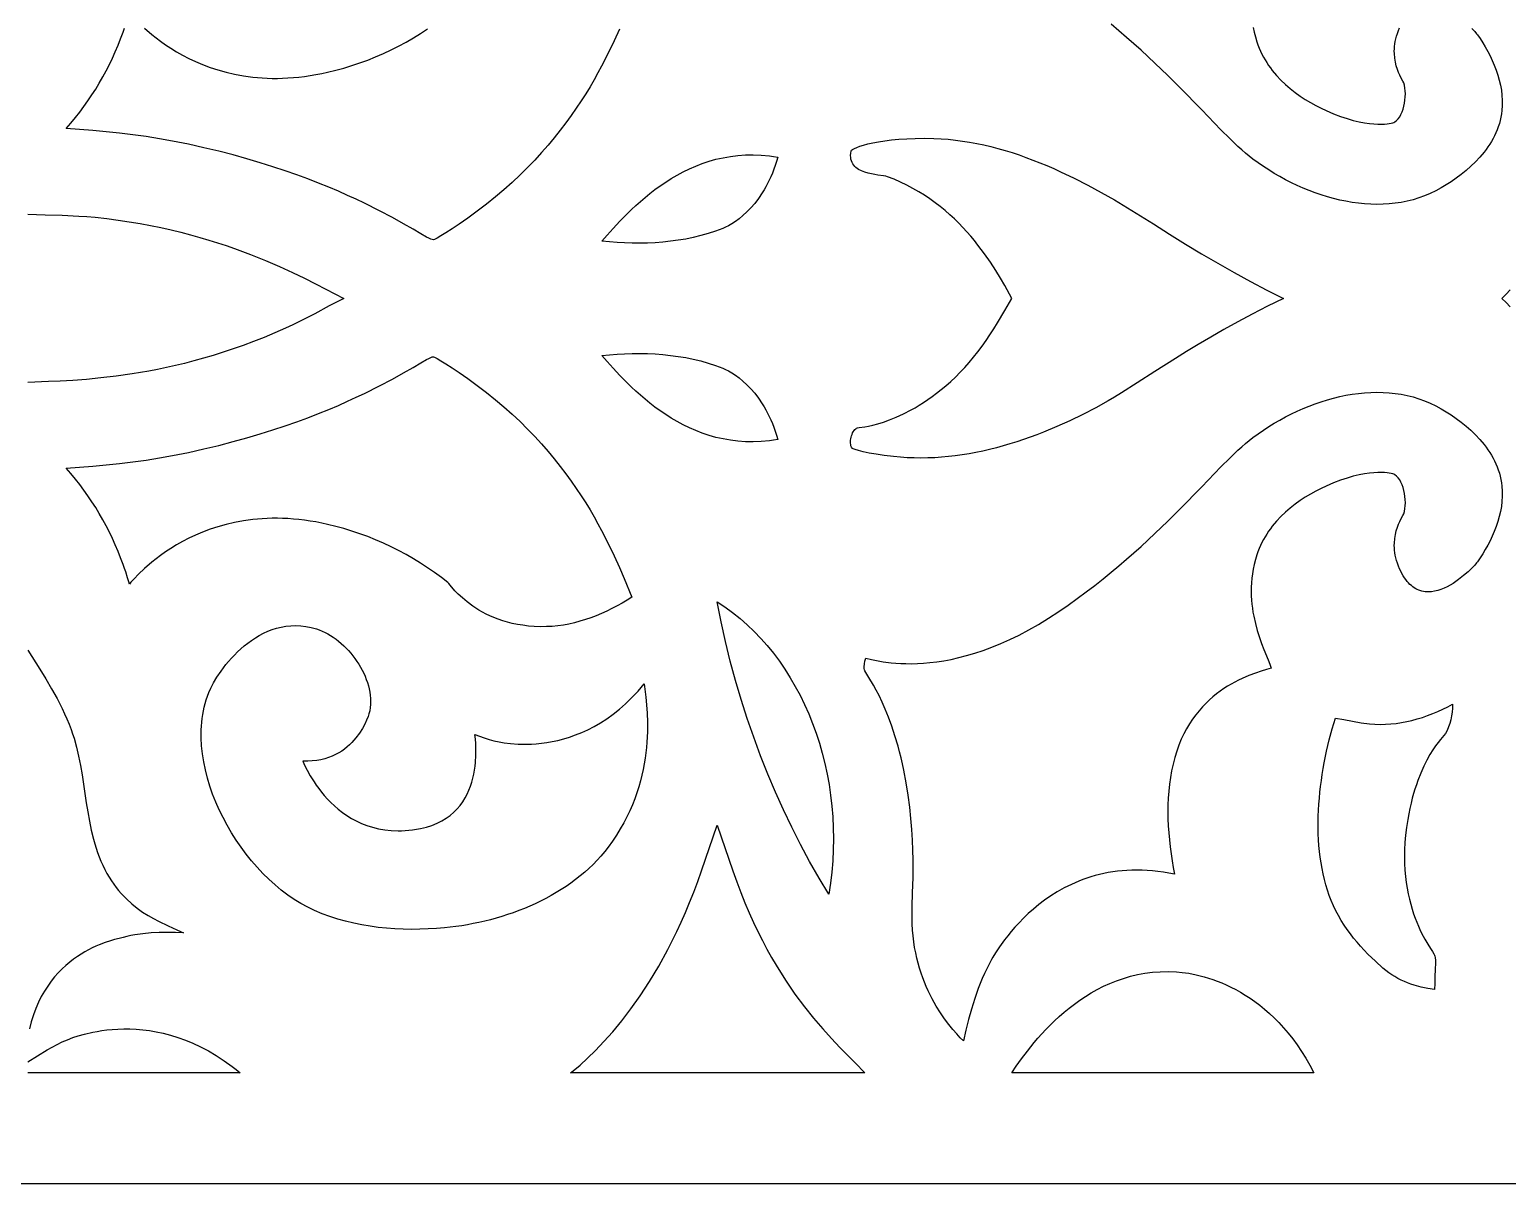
# Model space of a CAD drawing. Extents: x -375 to 375, y -1025 to 1025.
# Drawn here: x -197.4 to -130.6, y -940 to -887.9 of the extents above; entities that cross this region are included whole.
import ezdxf

# ---------------------------------------------------------------- set-up
doc = ezdxf.new("R2010")
doc.units = 0
doc.layers.add('LAYER_1', color=18, linetype='CONTINUOUS')
doc.layers.add('LAYER_2', color=174, linetype='CONTINUOUS')

msp = doc.modelspace()

# ---------------------------------------------------------------- linework, layer by layer
at = {"layer": 'LAYER_1'}
for points in [[(-170.708, -887.83), (-170.946, -888.358), (-171.214, -888.918), (-171.516, -889.508), (-171.681, -889.812), (-171.855, -890.123), (-172.04, -890.438), (-172.236, -890.758), (-172.442, -891.081), (-172.66, -891.409), (-172.89, -891.739), (-173.132, -892.072), (-173.387, -892.407), (-173.655, -892.743), (-173.936, -893.08), (-174.231, -893.417), (-174.541, -893.755), (-174.865, -894.091), (-175.204, -894.426), (-175.559, -894.76), (-175.93, -895.091), (-176.317, -895.419), (-176.721, -895.744), (-177.142, -896.065), (-177.569, -896.376), (-177.948, -896.642), (-178.276, -896.864), (-178.553, -897.043), (-178.777, -897.181), (-178.947, -897.277), (-179.062, -897.335), (-179.12, -897.355), (-179.169, -897.348), (-179.236, -897.325), (-179.322, -897.285), (-179.426, -897.231), (-179.693, -897.081), (-180.038, -896.88), (-180.463, -896.635), (-180.97, -896.353), (-181.56, -896.039), (-182.235, -895.702), (-182.605, -895.525), (-182.997, -895.346), (-183.411, -895.163), (-183.847, -894.978), (-184.306, -894.792), (-184.788, -894.606), (-185.293, -894.42), (-185.821, -894.235), (-186.372, -894.052), (-186.947, -893.871), (-187.546, -893.695), (-188.168, -893.522), (-188.815, -893.355), (-189.487, -893.194), (-190.183, -893.04), (-190.904, -892.893), (-191.499, -892.785), (-192.097, -892.69), (-192.696, -892.606), (-193.297, -892.534), (-193.899, -892.47), (-194.501, -892.414), (-195.105, -892.364), (-195.708, -892.32), (-195.5, -892.079), (-195.297, -891.834), (-195.101, -891.584), (-194.911, -891.329), (-194.727, -891.071), (-194.55, -890.807), (-194.379, -890.54), (-194.214, -890.269), (-194.056, -889.994), (-193.905, -889.714), (-193.76, -889.432), (-193.622, -889.146), (-193.491, -888.856), (-193.367, -888.563), (-193.25, -888.267), (-193.14, -887.968), (-193.073, -887.794)], [(-192.175, -887.784), (-191.843, -888.073), (-191.653, -888.225), (-191.446, -888.381), (-191.224, -888.539), (-190.985, -888.697), (-190.73, -888.854), (-190.459, -889.008), (-190.171, -889.158), (-189.868, -889.302), (-189.548, -889.437), (-189.211, -889.564), (-188.858, -889.68), (-188.489, -889.783), (-188.104, -889.873), (-187.702, -889.946), (-187.284, -890.003), (-186.849, -890.041), (-186.626, -890.052), (-186.398, -890.058), (-186.167, -890.059), (-185.931, -890.053), (-185.691, -890.042), (-185.447, -890.025), (-185.199, -890.002), (-184.946, -889.972), (-184.69, -889.936), (-184.429, -889.892), (-184.165, -889.842), (-183.896, -889.784), (-183.529, -889.695), (-183.164, -889.595), (-182.801, -889.484), (-182.441, -889.363), (-182.084, -889.231), (-181.729, -889.089), (-181.379, -888.937), (-181.033, -888.776), (-180.691, -888.604), (-180.354, -888.423), (-180.023, -888.233), (-179.697, -888.034), (-179.378, -887.827)], [(-132.194, -887.807), (-132.064, -887.942), (-131.976, -888.04), (-131.936, -888.089), (-131.816, -888.265), (-131.697, -888.45), (-131.583, -888.641), (-131.472, -888.839), (-131.367, -889.044), (-131.268, -889.254), (-131.176, -889.468), (-131.092, -889.687), (-131.017, -889.909), (-130.953, -890.134), (-130.899, -890.362), (-130.857, -890.591), (-130.829, -890.821), (-130.814, -891.052), (-130.814, -891.283), (-130.83, -891.513), (-130.85, -891.665), (-130.876, -891.814), (-130.91, -891.961), (-130.949, -892.104), (-130.995, -892.245), (-131.046, -892.384), (-131.104, -892.52), (-131.166, -892.653), (-131.233, -892.783), (-131.306, -892.911), (-131.382, -893.035), (-131.463, -893.157), (-131.548, -893.277), (-131.637, -893.393), (-131.825, -893.618), (-132.024, -893.832), (-132.233, -894.034), (-132.45, -894.226), (-132.672, -894.405), (-132.897, -894.574), (-133.124, -894.731), (-133.35, -894.876), (-133.573, -895.01), (-133.819, -895.144), (-134.07, -895.265), (-134.325, -895.371), (-134.584, -895.463), (-134.847, -895.542), (-135.113, -895.609), (-135.382, -895.662), (-135.654, -895.703), (-135.928, -895.731), (-136.204, -895.748), (-136.481, -895.754), (-136.76, -895.748), (-137.039, -895.73), (-137.32, -895.703), (-137.6, -895.665), (-137.881, -895.616), (-138.161, -895.558), (-138.44, -895.49), (-138.718, -895.414), (-138.995, -895.328), (-139.27, -895.233), (-139.543, -895.13), (-139.814, -895.019), (-140.082, -894.901), (-140.347, -894.774), (-140.608, -894.641), (-140.866, -894.501), (-141.119, -894.354), (-141.368, -894.2), (-141.613, -894.041), (-141.852, -893.876), (-142.086, -893.705), (-142.247, -893.58), (-142.413, -893.442), (-142.585, -893.292), (-142.762, -893.131), (-143.132, -892.775), (-143.528, -892.379), (-144.4, -891.481), (-145.391, -890.466), (-145.937, -889.924), (-146.518, -889.365), (-147.137, -888.791), (-147.461, -888.5), (-147.794, -888.207), (-148.139, -887.913), (-148.493, -887.617)], [(-142.073, -887.764), (-142.028, -887.975), (-141.973, -888.189), (-141.908, -888.405), (-141.858, -888.55), (-141.803, -888.691), (-141.744, -888.829), (-141.679, -888.964), (-141.611, -889.095), (-141.538, -889.224), (-141.461, -889.349), (-141.38, -889.471), (-141.296, -889.589), (-141.208, -889.705), (-141.023, -889.927), (-140.826, -890.137), (-140.618, -890.335), (-140.403, -890.521), (-140.179, -890.696), (-139.951, -890.86), (-139.717, -891.012), (-139.482, -891.154), (-139.244, -891.285), (-139.007, -891.406), (-138.772, -891.517), (-138.44, -891.66), (-138.125, -891.779), (-137.827, -891.877), (-137.548, -891.956), (-137.287, -892.017), (-137.045, -892.063), (-136.822, -892.095), (-136.619, -892.116), (-136.437, -892.126), (-136.275, -892.128), (-136.133, -892.123), (-136.014, -892.114), (-135.84, -892.09), (-135.757, -892.069), (-135.713, -892.049), (-135.67, -892.025), (-135.59, -891.963), (-135.517, -891.884), (-135.451, -891.791), (-135.393, -891.686), (-135.341, -891.571), (-135.298, -891.446), (-135.261, -891.315), (-135.233, -891.179), (-135.213, -891.041), (-135.201, -890.901), (-135.197, -890.762), (-135.201, -890.626), (-135.214, -890.495), (-135.236, -890.371), (-135.267, -890.255), (-135.308, -890.182), (-135.394, -890.027), (-135.447, -889.921), (-135.502, -889.796), (-135.555, -889.655), (-135.604, -889.498), (-135.645, -889.326), (-135.676, -889.14), (-135.693, -888.94), (-135.695, -888.835), (-135.693, -888.728), (-135.685, -888.618), (-135.673, -888.505), (-135.654, -888.389), (-135.629, -888.271), (-135.597, -888.15), (-135.558, -888.027), (-135.512, -887.902), (-135.458, -887.775)], [(-197.448, -896.196), (-196.657, -896.224), (-195.892, -896.247), (-195.145, -896.281), (-194.776, -896.305), (-194.408, -896.338), (-193.882, -896.397), (-193.368, -896.464), (-192.865, -896.539), (-192.375, -896.621), (-191.896, -896.71), (-191.428, -896.806), (-190.973, -896.908), (-190.529, -897.015), (-190.096, -897.127), (-189.675, -897.244), (-189.265, -897.365), (-188.867, -897.489), (-188.479, -897.617), (-188.103, -897.747), (-187.738, -897.88), (-187.384, -898.014), (-186.709, -898.285), (-186.077, -898.558), (-185.489, -898.827), (-184.942, -899.09), (-184.438, -899.343), (-183.975, -899.581), (-183.171, -900), (-183.826, -900.345), (-184.478, -900.694), (-185.135, -901.035), (-185.467, -901.198), (-185.802, -901.353), (-186.288, -901.566), (-186.767, -901.766), (-187.241, -901.953), (-187.707, -902.127), (-188.167, -902.289), (-188.62, -902.44), (-189.066, -902.58), (-189.505, -902.71), (-189.936, -902.829), (-190.36, -902.939), (-190.776, -903.039), (-191.184, -903.131), (-191.585, -903.214), (-191.977, -903.289), (-192.36, -903.357), (-192.735, -903.418), (-193.46, -903.52), (-194.148, -903.6), (-194.798, -903.661), (-195.41, -903.706), (-195.983, -903.739), (-196.514, -903.764), (-197.448, -903.804)], [(-130.453, -900.383), (-130.643, -900.189), (-130.837, -900), (-130.643, -899.81), (-130.453, -899.616)], [(-197.448, -915.905), (-196.896, -916.765), (-196.627, -917.2), (-196.368, -917.641), (-196.121, -918.088), (-195.891, -918.543), (-195.782, -918.774), (-195.679, -919.007), (-195.582, -919.243), (-195.491, -919.481), (-195.422, -919.678), (-195.358, -919.878), (-195.245, -920.283), (-195.15, -920.693), (-195.067, -921.109), (-194.995, -921.528), (-194.929, -921.949), (-194.803, -922.792), (-194.737, -923.212), (-194.663, -923.628), (-194.578, -924.04), (-194.479, -924.447), (-194.423, -924.647), (-194.363, -924.846), (-194.297, -925.043), (-194.225, -925.237), (-194.148, -925.429), (-194.063, -925.619), (-193.972, -925.805), (-193.874, -925.989), (-193.774, -926.159), (-193.67, -926.322), (-193.563, -926.476), (-193.453, -926.623), (-193.341, -926.763), (-193.226, -926.895), (-193.109, -927.021), (-192.99, -927.14), (-192.748, -927.36), (-192.503, -927.557), (-192.257, -927.733), (-192.012, -927.889), (-191.771, -928.028), (-191.537, -928.152), (-191.097, -928.361), (-190.712, -928.532), (-190.547, -928.608), (-190.403, -928.68), (-190.77, -928.665), (-191.138, -928.659), (-191.507, -928.663), (-191.875, -928.681), (-192.242, -928.715), (-192.605, -928.766), (-192.786, -928.799), (-192.965, -928.837), (-193.142, -928.88), (-193.319, -928.929), (-193.524, -928.981), (-193.714, -929.034), (-193.951, -929.113), (-194.227, -929.219), (-194.377, -929.284), (-194.534, -929.357), (-194.696, -929.439), (-194.863, -929.531), (-195.033, -929.633), (-195.205, -929.745), (-195.379, -929.868), (-195.554, -930.003), (-195.727, -930.149), (-195.899, -930.308), (-196.068, -930.48), (-196.233, -930.666), (-196.394, -930.865), (-196.548, -931.079), (-196.696, -931.307), (-196.835, -931.551), (-196.966, -931.811), (-197.086, -932.088), (-197.196, -932.381), (-197.293, -932.691), (-197.377, -933.02)], [(-197.448, -934.511), (-197.011, -934.231), (-196.571, -933.962), (-196.348, -933.835), (-196.122, -933.716), (-195.893, -933.606), (-195.659, -933.507), (-195.41, -933.411), (-195.176, -933.334), (-194.877, -933.248), (-194.515, -933.164), (-194.313, -933.126), (-194.097, -933.091), (-193.868, -933.062), (-193.627, -933.039), (-193.373, -933.023), (-193.109, -933.015), (-192.834, -933.018), (-192.549, -933.031), (-192.255, -933.056), (-191.952, -933.094), (-191.641, -933.146), (-191.322, -933.214), (-190.996, -933.299), (-190.664, -933.401), (-190.326, -933.522), (-189.982, -933.664), (-189.635, -933.826), (-189.283, -934.011), (-188.928, -934.22), (-188.57, -934.453), (-188.21, -934.712), (-188.029, -934.851), (-187.848, -934.998), (-197.448, -934.998)]]:
    msp.add_lwpolyline(points, dxfattribs=at)
for points in [[(-157.397, -907.215), (-157.706, -907.204), (-158.016, -907.183), (-158.324, -907.154), (-158.747, -907.102), (-159.117, -907.046), (-159.432, -906.99), (-159.695, -906.935), (-159.903, -906.883), (-160.056, -906.836), (-160.155, -906.798), (-160.184, -906.782), (-160.199, -906.77), (-160.227, -906.723), (-160.247, -906.67), (-160.261, -906.612), (-160.269, -906.549), (-160.27, -906.484), (-160.266, -906.416), (-160.257, -906.348), (-160.242, -906.279), (-160.223, -906.212), (-160.2, -906.147), (-160.173, -906.085), (-160.142, -906.028), (-160.108, -905.976), (-160.072, -905.93), (-160.033, -905.892), (-159.991, -905.863), (-159.95, -905.85), (-159.874, -905.837), (-159.627, -905.8), (-159.457, -905.77), (-159.259, -905.727), (-159.033, -905.67), (-158.78, -905.594), (-158.503, -905.496), (-158.201, -905.374), (-157.877, -905.225), (-157.531, -905.044), (-157.351, -904.942), (-157.165, -904.83), (-156.975, -904.709), (-156.78, -904.579), (-156.581, -904.439), (-156.377, -904.288), (-156.169, -904.126), (-155.958, -903.953), (-155.736, -903.76), (-155.519, -903.557), (-155.308, -903.344), (-155.102, -903.123), (-154.901, -902.893), (-154.705, -902.656), (-154.514, -902.411), (-154.327, -902.161), (-154.144, -901.904), (-153.966, -901.643), (-153.792, -901.377), (-153.621, -901.107), (-153.291, -900.557), (-152.975, -900), (-153.297, -899.424), (-153.49, -899.093), (-153.707, -898.739), (-153.949, -898.367), (-154.216, -897.983), (-154.36, -897.787), (-154.511, -897.59), (-154.669, -897.393), (-154.835, -897.195), (-155.007, -896.997), (-155.188, -896.801), (-155.376, -896.606), (-155.572, -896.414), (-155.776, -896.224), (-155.989, -896.038), (-156.21, -895.856), (-156.439, -895.679), (-156.677, -895.507), (-156.925, -895.341), (-157.181, -895.182), (-157.446, -895.029), (-157.721, -894.885), (-158.005, -894.748), (-158.299, -894.621), (-158.603, -894.504), (-158.678, -894.483), (-158.777, -894.465), (-159.029, -894.429), (-159.173, -894.407), (-159.323, -894.38), (-159.476, -894.344), (-159.627, -894.3), (-159.771, -894.243), (-159.905, -894.172), (-159.966, -894.131), (-160.023, -894.086), (-160.076, -894.036), (-160.123, -893.982), (-160.164, -893.922), (-160.199, -893.857), (-160.227, -893.787), (-160.247, -893.711), (-160.259, -893.629), (-160.263, -893.54), (-160.258, -893.445), (-160.243, -893.343), (-160.236, -893.328), (-160.222, -893.31), (-160.172, -893.271), (-160.091, -893.226), (-159.981, -893.178), (-159.842, -893.127), (-159.675, -893.075), (-159.479, -893.023), (-159.255, -892.972), (-159.004, -892.924), (-158.725, -892.88), (-158.419, -892.842), (-158.087, -892.81), (-157.728, -892.786), (-157.344, -892.771), (-156.934, -892.767), (-156.499, -892.774), (-156.175, -892.79), (-155.851, -892.814), (-155.528, -892.848), (-155.206, -892.89), (-154.885, -892.942), (-154.564, -893.002), (-154.243, -893.069), (-153.924, -893.145), (-153.605, -893.229), (-153.287, -893.32), (-152.97, -893.417), (-152.654, -893.522), (-152.339, -893.633), (-152.024, -893.751), (-151.711, -893.874), (-151.399, -894.004), (-151.088, -894.139), (-150.778, -894.279), (-150.161, -894.574), (-149.549, -894.886), (-148.943, -895.214), (-148.342, -895.556), (-147.747, -895.909), (-147.158, -896.271), (-146.576, -896.64), (-145.856, -897.098), (-145.132, -897.548), (-144.405, -897.988), (-143.674, -898.417), (-142.938, -898.834), (-142.198, -899.238), (-141.454, -899.627), (-140.704, -900), (-141.425, -900.357), (-142.114, -900.713), (-142.77, -901.065), (-143.395, -901.412), (-143.989, -901.753), (-144.553, -902.085), (-145.086, -902.408), (-145.59, -902.72), (-146.511, -903.305), (-147.32, -903.826), (-148.021, -904.272), (-148.333, -904.463), (-148.619, -904.63), (-149.189, -904.944), (-149.767, -905.244), (-150.353, -905.529), (-150.946, -905.796), (-151.544, -906.046), (-151.846, -906.163), (-152.148, -906.275), (-152.452, -906.382), (-152.757, -906.483), (-153.063, -906.579), (-153.37, -906.668), (-153.677, -906.752), (-153.985, -906.829), (-154.294, -906.9), (-154.603, -906.965), (-154.913, -907.022), (-155.223, -907.073), (-155.534, -907.116), (-155.844, -907.152), (-156.155, -907.181), (-156.466, -907.201), (-156.776, -907.214), (-157.087, -907.219)], [(-170.13, -897.505), (-170.476, -897.494), (-170.821, -897.475), (-171.165, -897.448), (-171.507, -897.415), (-171.271, -897.146), (-170.999, -896.841), (-170.691, -896.51), (-170.347, -896.16), (-170.162, -895.981), (-169.968, -895.8), (-169.765, -895.619), (-169.553, -895.439), (-169.333, -895.26), (-169.104, -895.085), (-168.867, -894.913), (-168.621, -894.746), (-168.366, -894.585), (-168.103, -894.432), (-167.832, -894.286), (-167.552, -894.15), (-167.263, -894.024), (-166.967, -893.909), (-166.662, -893.807), (-166.349, -893.718), (-166.028, -893.644), (-165.699, -893.585), (-165.362, -893.543), (-165.016, -893.518), (-164.663, -893.513), (-164.302, -893.527), (-163.933, -893.562), (-163.745, -893.588), (-163.556, -893.619), (-163.61, -893.81), (-163.669, -893.993), (-163.732, -894.17), (-163.798, -894.341), (-163.868, -894.505), (-163.94, -894.663), (-164.016, -894.814), (-164.094, -894.96), (-164.174, -895.099), (-164.256, -895.233), (-164.426, -895.482), (-164.6, -895.709), (-164.777, -895.914), (-164.955, -896.097), (-165.131, -896.26), (-165.304, -896.403), (-165.471, -896.527), (-165.631, -896.632), (-165.781, -896.719), (-165.919, -896.789), (-166.043, -896.843), (-166.372, -896.965), (-166.704, -897.073), (-167.04, -897.167), (-167.377, -897.249), (-167.717, -897.319), (-168.059, -897.377), (-168.402, -897.424), (-168.747, -897.46), (-169.092, -897.485), (-169.438, -897.501), (-169.784, -897.507)], [(-174.564, -914.828), (-174.827, -914.808), (-175.079, -914.777), (-175.321, -914.738), (-175.552, -914.69), (-175.774, -914.634), (-175.986, -914.572), (-176.188, -914.503), (-176.381, -914.429), (-176.564, -914.35), (-176.737, -914.267), (-176.902, -914.181), (-177.058, -914.092), (-177.204, -914.001), (-177.342, -913.908), (-177.592, -913.723), (-177.808, -913.541), (-177.992, -913.369), (-178.144, -913.212), (-178.359, -912.965), (-178.423, -912.887), (-178.46, -912.847), (-178.759, -912.614), (-179.065, -912.389), (-179.378, -912.173), (-179.697, -911.965), (-180.023, -911.766), (-180.354, -911.576), (-180.691, -911.395), (-181.033, -911.224), (-181.379, -911.062), (-181.729, -910.91), (-182.084, -910.768), (-182.441, -910.637), (-182.801, -910.515), (-183.164, -910.405), (-183.529, -910.305), (-183.896, -910.216), (-184.165, -910.158), (-184.429, -910.107), (-184.69, -910.064), (-184.946, -910.027), (-185.199, -909.998), (-185.447, -909.974), (-185.691, -909.957), (-185.931, -909.946), (-186.167, -909.941), (-186.398, -909.941), (-186.626, -909.948), (-186.849, -909.959), (-187.284, -909.997), (-187.702, -910.053), (-188.104, -910.127), (-188.489, -910.216), (-188.858, -910.32), (-189.211, -910.435), (-189.548, -910.562), (-189.868, -910.698), (-190.171, -910.841), (-190.459, -910.991), (-190.73, -911.145), (-190.985, -911.302), (-191.224, -911.46), (-191.446, -911.618), (-191.653, -911.774), (-191.843, -911.927), (-192.175, -912.215), (-192.442, -912.471), (-192.645, -912.681), (-192.784, -912.832), (-192.858, -912.913), (-192.885, -912.815), (-192.935, -912.629), (-193.018, -912.364), (-193.073, -912.206), (-193.14, -912.032), (-193.25, -911.733), (-193.367, -911.437), (-193.491, -911.144), (-193.622, -910.854), (-193.76, -910.568), (-193.905, -910.285), (-194.056, -910.006), (-194.214, -909.731), (-194.379, -909.459), (-194.55, -909.192), (-194.727, -908.929), (-194.911, -908.67), (-195.101, -908.416), (-195.297, -908.166), (-195.5, -907.92), (-195.708, -907.68), (-195.105, -907.635), (-194.501, -907.586), (-193.899, -907.53), (-193.297, -907.466), (-192.696, -907.393), (-192.097, -907.31), (-191.499, -907.215), (-190.904, -907.106), (-190.183, -906.96), (-189.487, -906.805), (-188.815, -906.644), (-188.168, -906.477), (-187.546, -906.305), (-186.947, -906.128), (-186.372, -905.948), (-185.821, -905.765), (-185.293, -905.58), (-184.788, -905.394), (-184.306, -905.207), (-183.847, -905.021), (-183.411, -904.836), (-182.997, -904.654), (-182.605, -904.474), (-182.235, -904.298), (-181.56, -903.96), (-180.97, -903.647), (-180.463, -903.365), (-180.038, -903.12), (-179.693, -902.919), (-179.426, -902.768), (-179.322, -902.714), (-179.236, -902.675), (-179.169, -902.651), (-179.12, -902.644), (-179.062, -902.664), (-178.947, -902.722), (-178.777, -902.819), (-178.553, -902.956), (-178.276, -903.135), (-177.948, -903.357), (-177.569, -903.623), (-177.142, -903.934), (-176.721, -904.255), (-176.317, -904.58), (-175.93, -904.909), (-175.559, -905.24), (-175.204, -905.573), (-174.865, -905.908), (-174.541, -906.245), (-174.231, -906.582), (-173.936, -906.92), (-173.655, -907.257), (-173.387, -907.593), (-173.132, -907.928), (-172.89, -908.26), (-172.66, -908.591), (-172.442, -908.918), (-172.236, -909.242), (-172.04, -909.562), (-171.855, -909.877), (-171.681, -910.187), (-171.516, -910.491), (-171.214, -911.081), (-170.946, -911.642), (-170.708, -912.17), (-170.499, -912.66), (-170.148, -913.51), (-170.367, -913.645), (-170.59, -913.775), (-170.816, -913.901), (-171.047, -914.021), (-171.281, -914.135), (-171.518, -914.242), (-171.758, -914.342), (-172.001, -914.435), (-172.246, -914.52), (-172.494, -914.596), (-172.743, -914.662), (-172.994, -914.719), (-173.246, -914.766), (-173.499, -914.801), (-173.753, -914.825), (-174.008, -914.838), (-174.292, -914.839)], [(-165.016, -906.481), (-165.362, -906.457), (-165.699, -906.415), (-166.028, -906.356), (-166.349, -906.282), (-166.662, -906.193), (-166.967, -906.09), (-167.263, -905.976), (-167.552, -905.85), (-167.832, -905.713), (-168.103, -905.568), (-168.366, -905.414), (-168.621, -905.253), (-168.867, -905.087), (-169.104, -904.915), (-169.333, -904.739), (-169.553, -904.561), (-169.765, -904.381), (-169.968, -904.2), (-170.162, -904.019), (-170.347, -903.84), (-170.691, -903.49), (-170.999, -903.158), (-171.271, -902.854), (-171.507, -902.585), (-171.165, -902.551), (-170.821, -902.525), (-170.476, -902.506), (-170.13, -902.495), (-169.784, -902.492), (-169.438, -902.499), (-169.092, -902.514), (-168.747, -902.54), (-168.402, -902.576), (-168.059, -902.622), (-167.717, -902.68), (-167.377, -902.75), (-167.04, -902.832), (-166.704, -902.927), (-166.372, -903.035), (-166.043, -903.157), (-165.919, -903.21), (-165.781, -903.281), (-165.631, -903.368), (-165.471, -903.473), (-165.304, -903.597), (-165.131, -903.739), (-164.955, -903.902), (-164.777, -904.086), (-164.6, -904.29), (-164.426, -904.517), (-164.256, -904.767), (-164.174, -904.9), (-164.094, -905.04), (-164.016, -905.185), (-163.94, -905.337), (-163.868, -905.495), (-163.798, -905.659), (-163.732, -905.829), (-163.669, -906.006), (-163.61, -906.19), (-163.556, -906.38), (-163.745, -906.411), (-163.933, -906.437), (-164.302, -906.472), (-164.663, -906.487)], [(-155.31, -933.415), (-155.47, -933.242), (-155.643, -933.043), (-155.826, -932.818), (-156.015, -932.567), (-156.207, -932.289), (-156.397, -931.984), (-156.491, -931.821), (-156.584, -931.651), (-156.674, -931.475), (-156.762, -931.292), (-156.847, -931.102), (-156.929, -930.905), (-157.006, -930.701), (-157.08, -930.49), (-157.149, -930.272), (-157.213, -930.047), (-157.272, -929.815), (-157.324, -929.576), (-157.37, -929.33), (-157.409, -929.076), (-157.441, -928.816), (-157.465, -928.548), (-157.481, -928.273), (-157.488, -927.991), (-157.481, -927.481), (-157.462, -926.872), (-157.445, -926.168), (-157.441, -925.781), (-157.443, -925.372), (-157.452, -924.94), (-157.47, -924.486), (-157.498, -924.011), (-157.539, -923.514), (-157.595, -922.997), (-157.666, -922.46), (-157.755, -921.903), (-157.864, -921.326), (-157.924, -921.04), (-157.987, -920.764), (-158.052, -920.5), (-158.12, -920.245), (-158.259, -919.767), (-158.404, -919.329), (-158.55, -918.93), (-158.697, -918.569), (-158.841, -918.244), (-158.98, -917.955), (-159.112, -917.701), (-159.235, -917.48), (-159.443, -917.133), (-159.584, -916.907), (-159.625, -916.836), (-159.641, -916.792), (-159.647, -916.726), (-159.649, -916.659), (-159.64, -916.525), (-159.617, -916.393), (-159.583, -916.265), (-159.327, -916.323), (-159.094, -916.373), (-158.793, -916.425), (-158.428, -916.471), (-158.222, -916.489), (-158.001, -916.503), (-157.765, -916.51), (-157.514, -916.511), (-157.249, -916.504), (-156.97, -916.489), (-156.677, -916.463), (-156.371, -916.426), (-156.052, -916.377), (-155.72, -916.315), (-155.376, -916.238), (-155.02, -916.147), (-154.651, -916.038), (-154.271, -915.913), (-153.88, -915.769), (-153.478, -915.605), (-153.066, -915.421), (-152.643, -915.215), (-152.21, -914.986), (-151.768, -914.734), (-151.316, -914.457), (-150.855, -914.153), (-150.432, -913.861), (-150.022, -913.567), (-149.623, -913.271), (-149.235, -912.975), (-148.859, -912.679), (-148.493, -912.382), (-148.139, -912.087), (-147.794, -911.792), (-147.461, -911.499), (-147.137, -911.208), (-146.518, -910.635), (-145.937, -910.075), (-145.391, -909.534), (-144.4, -908.519), (-143.528, -907.62), (-143.132, -907.224), (-142.762, -906.869), (-142.585, -906.707), (-142.413, -906.557), (-142.247, -906.42), (-142.086, -906.294), (-141.852, -906.124), (-141.613, -905.959), (-141.368, -905.799), (-141.119, -905.646), (-140.866, -905.499), (-140.608, -905.359), (-140.347, -905.225), (-140.082, -905.099), (-139.814, -904.98), (-139.543, -904.869), (-139.27, -904.766), (-138.995, -904.672), (-138.718, -904.586), (-138.44, -904.509), (-138.161, -904.441), (-137.881, -904.383), (-137.6, -904.335), (-137.32, -904.297), (-137.039, -904.269), (-136.76, -904.252), (-136.481, -904.246), (-136.204, -904.251), (-135.928, -904.268), (-135.654, -904.297), (-135.382, -904.338), (-135.113, -904.391), (-134.847, -904.457), (-134.584, -904.536), (-134.325, -904.629), (-134.07, -904.735), (-133.819, -904.855), (-133.573, -904.989), (-133.35, -905.123), (-133.124, -905.269), (-132.897, -905.426), (-132.672, -905.594), (-132.45, -905.774), (-132.233, -905.965), (-132.024, -906.168), (-131.825, -906.381), (-131.637, -906.606), (-131.548, -906.723), (-131.463, -906.842), (-131.382, -906.964), (-131.306, -907.089), (-131.233, -907.217), (-131.166, -907.347), (-131.104, -907.48), (-131.046, -907.616), (-130.995, -907.754), (-130.949, -907.895), (-130.91, -908.039), (-130.876, -908.185), (-130.85, -908.335), (-130.83, -908.486), (-130.814, -908.716), (-130.814, -908.947), (-130.829, -909.178), (-130.857, -909.408), (-130.899, -909.638), (-130.953, -909.865), (-131.017, -910.09), (-131.092, -910.313), (-131.176, -910.531), (-131.268, -910.746), (-131.367, -910.956), (-131.472, -911.16), (-131.583, -911.358), (-131.697, -911.55), (-131.816, -911.734), (-131.936, -911.911), (-131.976, -911.96), (-132.064, -912.058), (-132.194, -912.193), (-132.362, -912.354), (-132.563, -912.53), (-132.79, -912.71), (-132.913, -912.798), (-133.04, -912.883), (-133.172, -912.962), (-133.307, -913.036), (-133.446, -913.102), (-133.587, -913.159), (-133.729, -913.205), (-133.873, -913.24), (-134.018, -913.262), (-134.162, -913.269), (-134.305, -913.26), (-134.447, -913.233), (-134.587, -913.188), (-134.657, -913.158), (-134.725, -913.122), (-134.792, -913.082), (-134.859, -913.035), (-134.925, -912.983), (-134.989, -912.925), (-135.053, -912.861), (-135.115, -912.79), (-135.176, -912.713), (-135.235, -912.629), (-135.294, -912.539), (-135.35, -912.441), (-135.405, -912.337), (-135.458, -912.225), (-135.512, -912.098), (-135.558, -911.973), (-135.597, -911.85), (-135.629, -911.729), (-135.654, -911.611), (-135.673, -911.495), (-135.685, -911.382), (-135.693, -911.272), (-135.695, -911.164), (-135.693, -911.059), (-135.676, -910.86), (-135.645, -910.673), (-135.604, -910.501), (-135.555, -910.344), (-135.502, -910.203), (-135.447, -910.079), (-135.394, -909.973), (-135.308, -909.818), (-135.267, -909.745), (-135.236, -909.629), (-135.214, -909.504), (-135.201, -909.373), (-135.197, -909.237), (-135.201, -909.098), (-135.213, -908.959), (-135.233, -908.82), (-135.261, -908.684), (-135.298, -908.553), (-135.341, -908.429), (-135.393, -908.313), (-135.451, -908.208), (-135.517, -908.115), (-135.59, -908.037), (-135.67, -907.975), (-135.713, -907.95), (-135.757, -907.931), (-135.84, -907.91), (-136.014, -907.885), (-136.133, -907.876), (-136.275, -907.872), (-136.437, -907.874), (-136.619, -907.884), (-136.822, -907.904), (-137.045, -907.936), (-137.287, -907.982), (-137.548, -908.044), (-137.827, -908.122), (-138.125, -908.221), (-138.44, -908.34), (-138.772, -908.482), (-139.007, -908.593), (-139.244, -908.714), (-139.482, -908.845), (-139.717, -908.987), (-139.951, -909.14), (-140.179, -909.304), (-140.403, -909.478), (-140.618, -909.665), (-140.826, -909.863), (-141.023, -910.073), (-141.208, -910.295), (-141.296, -910.41), (-141.38, -910.529), (-141.461, -910.651), (-141.538, -910.776), (-141.611, -910.904), (-141.679, -911.036), (-141.744, -911.17), (-141.803, -911.308), (-141.858, -911.45), (-141.908, -911.594), (-141.973, -911.81), (-142.028, -912.024), (-142.073, -912.235), (-142.108, -912.444), (-142.134, -912.65), (-142.152, -912.852), (-142.162, -913.052), (-142.164, -913.249), (-142.16, -913.442), (-142.149, -913.633), (-142.132, -913.819), (-142.109, -914.002), (-142.082, -914.181), (-142.05, -914.357), (-141.974, -914.695), (-141.886, -915.017), (-141.79, -915.321), (-141.69, -915.606), (-141.589, -915.872), (-141.403, -916.34), (-141.325, -916.54), (-141.262, -916.717), (-141.468, -916.776), (-141.708, -916.848), (-141.975, -916.938), (-142.267, -917.048), (-142.576, -917.182), (-142.735, -917.258), (-142.898, -917.341), (-143.062, -917.432), (-143.227, -917.531), (-143.394, -917.637), (-143.56, -917.752), (-143.725, -917.876), (-143.89, -918.009), (-144.052, -918.151), (-144.212, -918.304), (-144.368, -918.467), (-144.521, -918.64), (-144.669, -918.825), (-144.812, -919.021), (-144.949, -919.229), (-145.08, -919.449), (-145.204, -919.682), (-145.32, -919.928), (-145.427, -920.187), (-145.526, -920.46), (-145.615, -920.747), (-145.694, -921.048), (-145.758, -921.348), (-145.812, -921.652), (-145.855, -921.959), (-145.887, -922.269), (-145.91, -922.582), (-145.923, -922.897), (-145.927, -923.212), (-145.922, -923.529), (-145.91, -923.846), (-145.889, -924.162), (-145.861, -924.478), (-145.826, -924.792), (-145.784, -925.104), (-145.737, -925.414), (-145.684, -925.72), (-145.625, -926.023), (-145.881, -925.973), (-146.132, -925.93), (-146.38, -925.896), (-146.623, -925.87), (-146.861, -925.851), (-147.096, -925.84), (-147.327, -925.837), (-147.553, -925.84), (-147.775, -925.85), (-147.993, -925.866), (-148.207, -925.889), (-148.416, -925.917), (-148.622, -925.952), (-148.823, -925.992), (-149.021, -926.038), (-149.214, -926.088), (-149.403, -926.144), (-149.588, -926.204), (-149.769, -926.268), (-149.946, -926.337), (-150.288, -926.485), (-150.614, -926.648), (-150.924, -926.822), (-151.218, -927.007), (-151.496, -927.199), (-151.759, -927.398), (-152.006, -927.601), (-152.237, -927.807), (-152.453, -928.013), (-152.654, -928.217), (-152.839, -928.419), (-153.01, -928.615), (-153.165, -928.804), (-153.305, -928.985), (-153.54, -929.311), (-153.717, -929.58), (-153.835, -929.775), (-153.896, -929.881), (-154.008, -930.087), (-154.115, -930.299), (-154.217, -930.514), (-154.314, -930.734), (-154.406, -930.957), (-154.493, -931.183), (-154.576, -931.413), (-154.655, -931.645), (-154.802, -932.117), (-154.935, -932.595), (-155.056, -933.078), (-155.167, -933.562)], [(-161.691, -926.197), (-162.119, -925.447), (-162.531, -924.683), (-162.926, -923.906), (-163.304, -923.116), (-163.665, -922.313), (-164.009, -921.499), (-164.335, -920.674), (-164.644, -919.837), (-164.935, -918.991), (-165.208, -918.134), (-165.464, -917.267), (-165.701, -916.392), (-165.919, -915.508), (-166.119, -914.615), (-166.3, -913.715), (-165.943, -913.949), (-165.596, -914.2), (-165.26, -914.468), (-164.935, -914.752), (-164.621, -915.052), (-164.319, -915.366), (-164.029, -915.695), (-163.751, -916.038), (-163.485, -916.395), (-163.232, -916.764), (-162.991, -917.145), (-162.763, -917.537), (-162.548, -917.941), (-162.346, -918.355), (-162.158, -918.779), (-161.984, -919.212), (-161.824, -919.654), (-161.677, -920.104), (-161.546, -920.562), (-161.429, -921.027), (-161.327, -921.498), (-161.239, -921.974), (-161.168, -922.456), (-161.111, -922.943), (-161.071, -923.433), (-161.046, -923.928), (-161.038, -924.425), (-161.046, -924.924), (-161.071, -925.425), (-161.112, -925.928), (-161.171, -926.431), (-161.247, -926.934)], [(-180.483, -928.51), (-180.859, -928.493), (-181.235, -928.466), (-181.609, -928.427), (-181.982, -928.377), (-182.352, -928.315), (-182.719, -928.24), (-183.083, -928.153), (-183.442, -928.052), (-183.796, -927.938), (-184.145, -927.81), (-184.488, -927.668), (-184.797, -927.521), (-185.103, -927.354), (-185.404, -927.169), (-185.7, -926.965), (-185.991, -926.744), (-186.275, -926.508), (-186.552, -926.256), (-186.822, -925.991), (-187.083, -925.712), (-187.336, -925.421), (-187.579, -925.118), (-187.811, -924.805), (-188.033, -924.483), (-188.242, -924.152), (-188.44, -923.814), (-188.625, -923.469), (-188.796, -923.118), (-188.952, -922.763), (-189.094, -922.404), (-189.22, -922.042), (-189.33, -921.678), (-189.422, -921.313), (-189.497, -920.948), (-189.554, -920.584), (-189.592, -920.222), (-189.61, -919.863), (-189.608, -919.507), (-189.599, -919.331), (-189.585, -919.156), (-189.565, -918.982), (-189.54, -918.811), (-189.509, -918.64), (-189.472, -918.472), (-189.43, -918.305), (-189.382, -918.14), (-189.328, -917.978), (-189.268, -917.817), (-189.179, -917.616), (-189.056, -917.381), (-188.899, -917.121), (-188.712, -916.843), (-188.493, -916.554), (-188.373, -916.409), (-188.246, -916.264), (-188.111, -916.12), (-187.97, -915.979), (-187.822, -915.84), (-187.667, -915.707), (-187.506, -915.578), (-187.338, -915.456), (-187.164, -915.34), (-186.984, -915.233), (-186.798, -915.135), (-186.607, -915.047), (-186.409, -914.971), (-186.207, -914.906), (-185.999, -914.854), (-185.785, -914.817), (-185.567, -914.794), (-185.343, -914.787), (-185.115, -914.797), (-184.882, -914.825), (-184.645, -914.872), (-184.403, -914.938), (-184.273, -914.983), (-184.144, -915.036), (-184.015, -915.096), (-183.889, -915.164), (-183.763, -915.238), (-183.64, -915.318), (-183.519, -915.405), (-183.4, -915.497), (-183.285, -915.595), (-183.172, -915.698), (-183.062, -915.806), (-182.956, -915.918), (-182.854, -916.035), (-182.756, -916.155), (-182.662, -916.28), (-182.573, -916.407), (-182.488, -916.537), (-182.409, -916.671), (-182.335, -916.806), (-182.267, -916.943), (-182.205, -917.082), (-182.149, -917.223), (-182.1, -917.365), (-182.057, -917.507), (-182.021, -917.65), (-181.993, -917.793), (-181.972, -917.935), (-181.959, -918.078), (-181.954, -918.219), (-181.957, -918.359), (-181.969, -918.498), (-181.99, -918.635), (-182.028, -918.774), (-182.073, -918.901), (-182.137, -919.059), (-182.221, -919.241), (-182.328, -919.44), (-182.46, -919.649), (-182.617, -919.862), (-182.706, -919.968), (-182.802, -920.072), (-182.905, -920.174), (-183.016, -920.273), (-183.135, -920.368), (-183.262, -920.458), (-183.397, -920.543), (-183.54, -920.621), (-183.692, -920.692), (-183.853, -920.754), (-184.023, -920.808), (-184.202, -920.852), (-184.391, -920.886), (-184.59, -920.908), (-184.798, -920.918), (-185.017, -920.915), (-184.921, -921.13), (-184.821, -921.329), (-184.686, -921.574), (-184.513, -921.853), (-184.412, -922.002), (-184.302, -922.156), (-184.181, -922.312), (-184.049, -922.47), (-183.907, -922.628), (-183.755, -922.785), (-183.591, -922.939), (-183.417, -923.089), (-183.231, -923.234), (-183.034, -923.371), (-182.825, -923.5), (-182.605, -923.62), (-182.372, -923.728), (-182.127, -923.823), (-181.87, -923.904), (-181.601, -923.97), (-181.318, -924.019), (-181.023, -924.05), (-180.714, -924.061), (-180.555, -924.059), (-180.392, -924.051), (-180.227, -924.038), (-180.057, -924.018), (-179.884, -923.993), (-179.708, -923.962), (-179.435, -923.898), (-179.182, -923.819), (-178.948, -923.725), (-178.733, -923.617), (-178.535, -923.497), (-178.355, -923.365), (-178.191, -923.223), (-178.043, -923.073), (-177.91, -922.914), (-177.791, -922.748), (-177.686, -922.577), (-177.593, -922.402), (-177.512, -922.223), (-177.442, -922.042), (-177.382, -921.86), (-177.333, -921.678), (-177.292, -921.497), (-177.26, -921.319), (-177.234, -921.144), (-177.216, -920.974), (-177.196, -920.652), (-177.195, -920.363), (-177.205, -920.115), (-177.221, -919.918), (-177.247, -919.713), (-176.817, -919.86), (-176.602, -919.931), (-176.384, -919.991), (-176.144, -920.045), (-175.92, -920.083), (-175.634, -920.119), (-175.292, -920.144), (-175.103, -920.15), (-174.901, -920.151), (-174.689, -920.144), (-174.467, -920.13), (-174.235, -920.108), (-173.995, -920.075), (-173.747, -920.032), (-173.491, -919.978), (-173.23, -919.91), (-172.963, -919.829), (-172.691, -919.733), (-172.414, -919.622), (-172.135, -919.494), (-171.853, -919.348), (-171.569, -919.184), (-171.284, -919), (-170.999, -918.795), (-170.714, -918.568), (-170.431, -918.319), (-170.149, -918.046), (-169.87, -917.749), (-169.595, -917.426), (-169.52, -918.017), (-169.486, -918.366), (-169.46, -918.748), (-169.447, -919.158), (-169.449, -919.595), (-169.471, -920.055), (-169.491, -920.293), (-169.517, -920.536), (-169.55, -920.784), (-169.591, -921.036), (-169.639, -921.291), (-169.696, -921.55), (-169.762, -921.812), (-169.838, -922.077), (-169.923, -922.344), (-170.019, -922.614), (-170.125, -922.885), (-170.243, -923.157), (-170.373, -923.431), (-170.516, -923.705), (-170.671, -923.979), (-170.839, -924.254), (-171.022, -924.528), (-171.219, -924.801), (-171.378, -925.006), (-171.545, -925.204), (-171.719, -925.396), (-171.9, -925.582), (-172.088, -925.763), (-172.282, -925.937), (-172.483, -926.105), (-172.689, -926.268), (-172.901, -926.424), (-173.118, -926.575), (-173.34, -926.72), (-173.567, -926.859), (-173.798, -926.992), (-174.033, -927.119), (-174.271, -927.241), (-174.514, -927.357), (-174.759, -927.467), (-175.007, -927.571), (-175.258, -927.67), (-175.511, -927.763), (-175.766, -927.851), (-176.022, -927.933), (-176.28, -928.009), (-176.539, -928.08), (-176.799, -928.145), (-177.059, -928.205), (-177.32, -928.259), (-177.58, -928.307), (-177.84, -928.351), (-178.099, -928.388), (-178.613, -928.448), (-178.984, -928.478), (-179.356, -928.501), (-179.731, -928.513), (-180.106, -928.517)], [(-134.18, -931.191), (-134.487, -931.126), (-134.792, -931.041), (-134.943, -930.991), (-135.093, -930.935), (-135.241, -930.874), (-135.387, -930.807), (-135.531, -930.733), (-135.672, -930.654), (-135.811, -930.568), (-135.946, -930.475), (-136.079, -930.375), (-136.207, -930.269), (-136.551, -929.959), (-136.89, -929.631), (-137.056, -929.46), (-137.218, -929.283), (-137.377, -929.102), (-137.532, -928.916), (-137.682, -928.724), (-137.826, -928.526), (-137.965, -928.323), (-138.097, -928.113), (-138.221, -927.898), (-138.338, -927.677), (-138.447, -927.449), (-138.547, -927.214), (-138.635, -926.983), (-138.715, -926.746), (-138.788, -926.506), (-138.853, -926.262), (-138.911, -926.014), (-138.962, -925.763), (-139.006, -925.509), (-139.044, -925.253), (-139.074, -924.994), (-139.099, -924.732), (-139.117, -924.469), (-139.129, -924.204), (-139.135, -923.937), (-139.135, -923.67), (-139.13, -923.401), (-139.119, -923.132), (-139.103, -922.863), (-139.083, -922.594), (-139.057, -922.324), (-139.027, -922.056), (-138.992, -921.788), (-138.953, -921.521), (-138.909, -921.255), (-138.862, -920.991), (-138.756, -920.469), (-138.636, -919.957), (-138.503, -919.456), (-138.36, -918.969), (-137.973, -919.038), (-137.586, -919.11), (-137.199, -919.177), (-136.81, -919.229), (-136.572, -919.248), (-136.333, -919.255), (-136.094, -919.251), (-135.854, -919.236), (-135.614, -919.21), (-135.375, -919.174), (-135.136, -919.129), (-134.898, -919.074), (-134.662, -919.01), (-134.426, -918.937), (-134.193, -918.856), (-133.961, -918.768), (-133.731, -918.672), (-133.504, -918.569), (-133.28, -918.46), (-133.059, -918.345), (-133.066, -918.519), (-133.082, -918.695), (-133.107, -918.87), (-133.141, -919.042), (-133.186, -919.21), (-133.241, -919.372), (-133.306, -919.525), (-133.382, -919.669), (-133.456, -919.757), (-133.612, -919.938), (-133.714, -920.067), (-133.829, -920.223), (-133.953, -920.407), (-134.085, -920.62), (-134.221, -920.865), (-134.36, -921.142), (-134.498, -921.452), (-134.632, -921.796), (-134.698, -921.982), (-134.762, -922.177), (-134.823, -922.381), (-134.882, -922.594), (-134.939, -922.817), (-134.992, -923.05), (-135.042, -923.293), (-135.088, -923.546), (-135.144, -923.907), (-135.185, -924.257), (-135.214, -924.597), (-135.231, -924.925), (-135.236, -925.242), (-135.23, -925.548), (-135.214, -925.843), (-135.189, -926.127), (-135.156, -926.4), (-135.115, -926.663), (-135.068, -926.914), (-135.014, -927.154), (-134.955, -927.383), (-134.892, -927.602), (-134.825, -927.809), (-134.755, -928.006), (-134.682, -928.192), (-134.609, -928.366), (-134.535, -928.53), (-134.461, -928.683), (-134.317, -928.957), (-134.183, -929.188), (-134.066, -929.375), (-133.971, -929.519), (-133.905, -929.62), (-133.874, -929.679), (-133.861, -929.732), (-133.851, -929.792), (-133.841, -929.929), (-133.839, -930.091), (-133.844, -930.276), (-133.863, -930.714), (-133.871, -930.966), (-133.874, -931.238)], [(-172.807, -934.911), (-172.492, -934.648), (-172.152, -934.341), (-171.79, -933.99), (-171.41, -933.592), (-171.015, -933.146), (-170.608, -932.653), (-170.193, -932.111), (-169.773, -931.518), (-169.353, -930.873), (-168.934, -930.176), (-168.521, -929.426), (-168.118, -928.621), (-167.921, -928.197), (-167.727, -927.76), (-167.538, -927.308), (-167.353, -926.843), (-167.173, -926.362), (-166.998, -925.868), (-166.29, -923.806), (-165.581, -925.868), (-165.407, -926.368), (-165.226, -926.851), (-165.04, -927.318), (-164.849, -927.768), (-164.654, -928.202), (-164.455, -928.62), (-164.252, -929.023), (-164.047, -929.41), (-163.839, -929.783), (-163.628, -930.142), (-163.205, -930.818), (-162.778, -931.44), (-162.354, -932.012), (-161.936, -932.537), (-161.527, -933.018), (-161.131, -933.456), (-160.753, -933.856), (-160.065, -934.551), (-159.618, -935), (-172.922, -935)], [(-152.783, -934.705), (-152.546, -934.374), (-152.273, -934.015), (-151.966, -933.635), (-151.799, -933.44), (-151.624, -933.243), (-151.44, -933.045), (-151.247, -932.847), (-151.045, -932.65), (-150.835, -932.455), (-150.616, -932.263), (-150.388, -932.076), (-150.151, -931.893), (-149.906, -931.716), (-149.651, -931.546), (-149.388, -931.384), (-149.116, -931.231), (-148.836, -931.088), (-148.546, -930.957), (-148.248, -930.837), (-147.94, -930.731), (-147.624, -930.638), (-147.299, -930.561), (-146.966, -930.5), (-146.623, -930.456), (-146.271, -930.43), (-145.911, -930.423), (-145.541, -930.436), (-145.276, -930.46), (-144.975, -930.504), (-144.642, -930.57), (-144.465, -930.613), (-144.282, -930.663), (-144.092, -930.72), (-143.898, -930.785), (-143.699, -930.858), (-143.495, -930.939), (-143.288, -931.029), (-143.078, -931.129), (-142.864, -931.239), (-142.649, -931.359), (-142.432, -931.489), (-142.214, -931.631), (-141.995, -931.784), (-141.776, -931.948), (-141.557, -932.126), (-141.339, -932.315), (-141.123, -932.518), (-140.909, -932.734), (-140.697, -932.965), (-140.488, -933.209), (-140.283, -933.468), (-140.081, -933.743), (-139.884, -934.033), (-139.693, -934.339), (-139.506, -934.661), (-139.326, -935), (-152.986, -935)]]:
    msp.add_lwpolyline(points, close=True, dxfattribs=at)
at = {"layer": 'LAYER_2'}
msp.add_lwpolyline([(-270, 940), (-270, -940), (270, -940), (270, 940)], close=True, dxfattribs=at)

doc.saveas('drawing.dxf')
